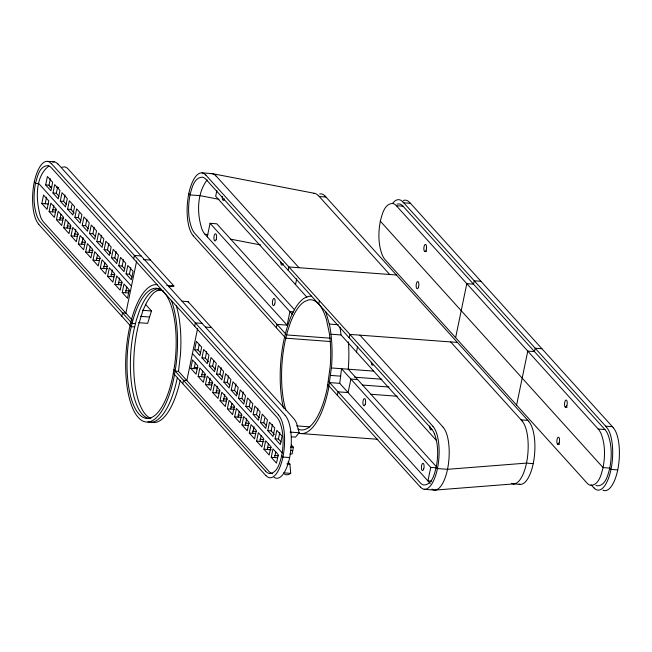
<?xml version="1.0" encoding="UTF-8"?>
<svg xmlns="http://www.w3.org/2000/svg" width="652" height="652" viewBox="0 0 652 652"><rect width="100%" height="100%" fill="white"/><g stroke="black" fill="none" stroke-linecap="round" stroke-linejoin="round"><path stroke-width="0.98" d="M272.675 473.751A35.55 13.154 -85.7 0 1 269.023 471.469L178.493 371.322L180.433 354.802A68.9 25.501 -85.7 0 0 180.099 325.641L179.773 322.936A51.426 19.03 -85.7 0 0 178.118 312.805L176.415 305.853M430.279 483.499L339.741 383.343L341.518 368.706L430.727 467.394L436.49 467.818M265.666 471.225A35.55 13.154 -85.7 0 0 269.317 473.507C277.76 473.246 279.904 462.26 281.688 455.748C283.759 444.729 283.897 432.944 279.912 422.333A35.55 13.154 -85.7 0 0 276.855 417.19L51.516 167.914A35.55 13.154 -85.7 0 0 47.865 165.632C39.413 165.893 37.27 176.879 35.485 183.391C33.415 194.402 33.285 206.187 37.27 216.806A35.55 13.154 -85.7 0 0 40.326 221.941L132.038 323.4L135.396 323.653M380.32 221.191C378.25 232.202 378.119 243.987 382.096 254.606A35.55 13.154 -85.7 0 0 385.153 259.74L587.053 483.083A35.55 13.154 -85.7 0 0 590.696 485.365C599.147 485.112 601.291 474.118 603.076 467.606C605.146 456.596 605.276 444.811 601.299 434.191A35.55 13.154 -85.7 0 0 598.234 429.057L396.343 205.714A35.55 13.154 -85.7 0 0 392.691 203.432C384.248 203.693 382.105 214.679 380.32 221.191L603.076 467.606L609.791 468.112L610.965 469.407L617.688 469.905M328.486 381.29L420.198 482.741A35.55 13.154 -85.7 0 0 423.849 485.023C432.3 484.77 434.444 473.776 436.229 467.264C438.291 456.253 438.429 444.468 434.444 433.857M41.801 203.514L43.554 195.07L48.818 200.897L47.074 209.341L41.801 203.514L48.191 203.994M45.648 184.94L47.4 176.496L52.665 182.324L50.921 190.767L45.648 184.94L49.014 185.192L51.647 188.102M45.167 203.766L46.528 197.197M49.014 185.192L50.367 178.624M49.12 211.607L50.864 203.163L56.129 208.99L54.385 217.434L49.12 211.607L55.501 212.079M52.967 193.033L54.711 184.589L59.976 190.417L58.232 198.86L52.967 193.033L56.325 193.277L58.957 196.195M52.478 211.851L53.855 205.217M56.325 193.277L57.661 186.806M56.431 219.691L58.175 211.248L63.44 217.075L61.695 225.519L56.431 219.691L62.812 220.172M60.277 201.118L62.021 192.674L67.286 198.501L65.542 206.945L60.277 201.118L63.635 201.37L66.268 204.28M59.788 219.944L60.978 214.198M63.635 201.37L64.972 194.899M63.741 227.784L65.485 219.341L70.75 225.16L69.006 233.603L63.741 227.784L71.133 228.33M67.588 209.21L69.332 200.767L74.597 206.586L72.853 215.03L67.588 209.21L70.946 209.455L74.238 213.098M67.099 228.029L68.289 222.291M70.946 209.455L71.875 204.956M71.052 235.869L72.796 227.426L78.069 233.253L76.317 241.696L71.052 235.869L77.433 236.342M74.898 217.295L76.643 208.852L81.916 214.679L80.163 223.123L74.898 217.295L78.256 217.548L80.889 220.457M74.409 236.122L75.787 229.48M78.256 217.548L79.185 213.041M78.362 243.954L80.106 235.511L85.379 241.338L83.627 249.781L78.362 243.954L84.744 244.435M82.209 225.38L83.953 216.937L89.226 222.764L87.474 231.207L82.209 225.38L85.567 225.633L88.199 228.542M81.72 244.207L83.097 237.564M85.567 225.633L86.912 219.162M85.673 252.047L87.425 243.603L92.69 249.431L90.938 257.874L85.673 252.047L92.054 252.52M89.52 233.473L91.272 225.03L96.537 230.857L94.784 239.292L89.52 233.473L92.877 233.718L95.51 236.635M89.031 252.291L90.221 246.554M92.877 233.718L94.222 227.246M92.983 260.132L94.736 251.688L100.001 257.516L98.248 265.959L92.983 260.132L99.365 260.604M96.83 241.558L98.582 233.114L103.847 238.942L102.095 247.385L96.83 241.558L100.188 241.81L102.82 244.72M96.341 260.384L97.531 254.639M100.188 241.81L101.533 235.339M100.294 268.216L102.046 259.781L107.311 265.6L105.559 274.044L100.294 268.216L107.686 268.771M104.141 249.643L105.893 241.207L111.158 247.026L109.406 255.47L104.141 249.643L107.498 249.895L110.791 253.538M103.652 268.469L104.842 262.732M107.498 249.895L108.843 243.424M107.604 276.309L109.357 267.866L114.622 273.693L112.877 282.137L107.604 276.309L113.994 276.782M111.451 257.736L113.203 249.292L118.468 255.119L116.716 263.563L111.451 257.736L114.817 257.988L117.45 260.898M110.97 276.562L112.34 269.92M114.817 257.988L116.154 251.509M114.915 284.394L116.667 275.951L121.932 281.778L120.188 290.221L114.915 284.394L121.305 284.875M118.762 265.82L120.514 257.377L125.779 263.204L124.035 271.648L118.762 265.82L122.128 266.073L124.76 268.983M118.281 284.647L119.65 278.005M122.128 266.073L123.464 259.602M122.234 292.487L123.978 284.044L129.243 289.871L127.499 298.306L122.234 292.487L128.615 292.96M126.072 273.913L127.825 265.47L133.089 271.297L131.345 279.732L126.072 273.913L129.438 274.158L132.071 277.076M125.591 292.732L126.781 286.994M129.438 274.158L130.775 267.687M121.81 316.244L122.511 312.862L125.869 313.115L136.659 261.012M133.701 258.828L134.402 255.454L141.117 255.959M207.279 236.815L210.074 223.302L216.798 223.799L294.614 309.887M216.871 190.498L215.673 196.285L306.937 297.247M182.78 383.686L183.473 380.303L186.839 380.556L197.629 328.453M194.663 326.269L195.364 322.895L202.087 323.4M190.808 368.347L192.552 359.904L197.817 365.731L196.073 374.175L190.808 368.347L197.189 368.82M194.655 349.774L196.399 341.33L201.664 347.157L199.919 355.593L194.655 349.774L198.012 350.018L200.645 352.936M194.166 368.592L195.331 362.968M198.012 350.018L199.178 344.395M198.118 376.432L199.862 367.989L205.135 373.816L203.383 382.259L198.118 376.432L205.51 376.986M201.965 357.858L203.709 349.415L208.982 355.242L207.23 363.686L201.965 357.858L205.323 358.111L208.616 361.754M201.476 376.685L202.666 370.939M205.323 358.111L206.668 351.64M205.429 384.517L207.181 376.082L212.446 381.901L210.694 390.344L205.429 384.517L211.81 384.998M209.276 365.943L211.02 357.508L216.293 363.327L214.541 371.77L209.276 365.943L212.633 366.196L215.266 369.113M208.787 384.77L210.148 378.201M212.633 366.196L213.799 360.572M212.739 392.61L214.492 384.167L219.757 389.994L218.004 398.437L212.739 392.61L219.121 393.083M216.586 374.036L218.338 365.593L223.603 371.42L221.851 379.863L216.586 374.036L219.944 374.289L222.577 377.198M216.097 392.863L217.458 386.294M219.944 374.289L221.305 367.72M220.05 400.695L221.802 392.251L227.067 398.079L225.315 406.522L220.05 400.695L226.431 401.176M223.897 382.121L225.649 373.677L230.914 379.505L229.162 387.948L223.897 382.121L227.255 382.374L229.887 385.283M223.408 400.947L224.769 394.378M227.255 382.374L228.616 375.805M227.361 408.788L229.113 400.344L234.378 406.172L232.625 414.607L227.361 408.788L234.753 409.334M231.207 390.214L232.96 381.77L238.225 387.598L236.472 396.033L231.207 390.214L234.565 390.458L237.858 394.101M230.718 409.032L231.884 403.409M234.565 390.458L235.926 383.898M234.671 416.872L236.423 408.429L241.688 414.256L239.944 422.7L234.671 416.872L242.063 417.427M238.518 398.299L240.27 389.855L245.535 395.682L243.791 404.126L238.518 398.299L241.884 398.551L244.516 401.461M238.037 417.125L239.202 411.493M241.884 398.551L243.237 391.982M241.982 424.957L243.734 416.522L248.999 422.341L247.255 430.785L241.982 424.957L248.371 425.438M245.828 406.383L247.581 397.948L252.846 403.767L251.102 412.211L245.828 406.383L249.194 406.636L251.827 409.554M245.348 425.21L246.709 418.641M249.194 406.636L250.36 401.013M249.3 433.05L251.044 424.607L256.309 430.434L254.565 438.877L249.3 433.05L255.682 433.523M253.147 414.476L254.891 406.033L260.156 411.86L258.412 420.304L253.147 414.476L256.505 414.729L259.137 417.639M252.658 433.303L254.019 426.734M256.505 414.729L257.866 408.16M276.35 327.76L277.043 324.386L287.125 325.136L289.92 311.623L293.759 311.917M288.233 270.352L288.934 266.97L396.44 274.989M256.611 441.135L258.355 432.692L263.62 438.519L261.876 446.962L256.611 441.135L264.003 441.689M260.458 422.561L262.202 414.118L267.467 419.945L265.723 428.388L260.458 422.561L263.815 422.814L266.448 425.723M259.969 441.388L261.159 435.65M263.815 422.814L264.745 418.307M295.519 284.614L296.717 278.82M263.921 449.228L265.666 440.785L270.93 446.612L269.186 455.047L263.921 449.228L271.313 449.774M267.768 430.654L269.512 422.211L274.777 428.03L273.033 436.473L267.768 430.654L271.126 430.899L274.419 434.542M267.279 449.472L268.469 443.735M271.126 430.899L272.463 424.428M271.232 457.313L272.976 448.869L278.249 454.697L276.497 463.14L271.232 457.313L277.613 457.786M275.079 438.739L276.823 430.296L282.096 436.123L280.344 444.566L275.079 438.739L278.437 438.992L281.069 441.901M274.59 457.565L275.78 451.82M278.437 438.992L279.773 432.521M318.722 304.068L319.415 300.694M291.395 444.998L293.433 447.256L292.031 454.012L290.018 453.857M337.312 395.202L338.013 391.828L348.087 392.577L350.89 379.065L357.606 379.57M349.203 337.793L349.904 334.411L457.402 342.43M356.481 352.047L357.679 346.261M455.618 337.695L466.808 283.661L473.531 284.166L474.224 280.784L480.948 281.289M430.727 467.394L427.932 480.899L431.771 481.184M516.588 405.137L527.778 351.102L534.493 351.607L535.194 348.225L541.91 348.73M145.453 304.313L151.476 310.971L147.654 323.351L138.583 322.675M182.014 301.183L188.061 301.632L293.653 418.445A35.55 13.154 -85.7 0 1 296.709 423.588L299.146 432.757L295.527 437.125L291.501 436.824M207.108 179.936C196.847 193.62 196.831 213.302 201.884 229.072A35.55 13.154 -85.7 0 0 204.94 234.215L287.125 325.136M287.964 461.958L289.936 464.142L290.727 473.385L288.428 474.623L286.114 474.754A35.55 13.154 -85.7 0 1 284.606 474.208M48.908 166.015C34.377 176.904 35.933 201.256 40.628 217.051A35.55 13.154 -85.7 0 0 43.684 222.193L132.291 320.213M61.573 167.303L64.662 166.888A35.55 13.154 -85.7 0 1 68.313 169.17L173.905 285.975L166.847 285.454M159.879 289.162L154.394 292.267A65.273 24.157 -85.7 0 0 142.788 311.11L138.387 325.283A65.273 24.157 -85.7 0 0 150.93 418.372M168.762 286.701L173.905 285.975M397.101 204.06L399.415 203.937A35.55 13.154 -85.7 0 1 403.066 206.219L604.958 429.554A35.55 13.154 -85.7 0 1 608.014 434.697C611.992 445.308 611.861 457.093 609.791 468.112C608.006 474.615 605.863 485.618 597.419 485.862A35.55 13.154 -85.7 0 1 595.912 485.316M435.055 490.092L514.037 483.882M47.531 161.337L54.255 161.843M202.063 172.861L212.144 173.611L314.574 193.342M319.252 196.537L325.976 197.034M403.767 202.837L410.483 203.334M396.343 205.714L403.066 206.211M49.666 186.953L51.687 187.108M56.724 187.483L58.737 187.629M52.445 209.74L56.479 210.042M59.756 217.833L63.79 218.135M424.501 251.387L426.514 251.533M67.066 225.918L71.101 226.22M74.377 234.003L78.411 234.304M81.696 242.096L85.722 242.397M89.006 250.181L93.032 250.482M143.44 259.561L150.498 260.083M96.317 258.273L100.343 258.575M103.627 266.358L107.653 266.66M110.938 274.443L114.972 274.745M118.248 282.536L122.283 282.838M157.108 290.238L163.155 290.686M125.559 290.621L129.593 290.922M325.796 311.9L329.293 324.068L338.364 324.745M142.405 310.295L151.476 310.971M140.367 316.342L149.438 317.019M329.293 324.068A51.426 19.03 -85.7 0 1 330.947 334.207L341.029 334.957L436.327 440.377M205.421 327.076L211.46 327.524M330.246 338.176L286.57 334.924L194.858 233.465A35.55 13.154 -85.7 0 1 191.802 228.322C187.817 217.711 187.955 205.926 190.017 194.907C191.802 188.404 193.954 177.401 202.397 177.157A35.55 13.154 -85.7 0 1 206.048 179.439L431.388 428.714A35.55 13.154 -85.7 0 1 434.444 433.849M134.605 326.921L131.239 326.676L38.712 224.321M330.466 341.526L285.78 338.192L193.253 235.837M331.444 367.956L373.547 371.094M330.686 375.413L340.76 376.171M354.566 377.198L381.901 379.236M194.003 367.378L198.029 367.671M175.135 371.078L178.493 371.322M329.667 382.594L339.741 383.343M362.659 385.055L388.983 387.019M201.444 374.574L205.478 374.876M565.186 407.019L567.207 407.166M370.996 394.281L397.304 396.245M208.762 382.659L212.788 382.96M216.073 390.744L220.099 391.045M521.144 419.88L527.867 420.377M605.659 426.18L612.375 426.677M223.383 398.837L227.409 399.138M598.243 429.049L604.958 429.554M230.694 406.921L234.728 407.223M238.004 415.014L242.039 415.308M557.493 444.167L559.514 444.314M296.587 425.87L309.79 426.856M245.315 423.099L249.349 423.401M290.075 432.08L299.146 432.757M301.265 433.58L377.858 439.293M252.626 431.184L256.66 431.485M259.936 439.277L263.97 439.578M528.748 421.51A32.893 12.176 -85.7 0 1 533.23 463.662L526.457 463.107L447.476 469.318L437.402 468.568L436.229 467.264M290.409 447.027L293.433 447.256M267.247 447.362L271.281 447.663M290.719 450.483L292.732 450.63M274.557 455.455L278.591 455.748M289.586 457.549L282.862 457.044L281.688 455.748M286.913 463.914L289.936 464.142M513.238 483.857L519.962 484.363M283.677 472.855L290.727 473.385M424.183 489.318L434.256 490.068M311.64 296.244L308.755 296.293L305.348 297.581A51.426 19.03 -85.7 0 0 300.89 300.955L299.773 302.063A68.9 25.501 -85.7 0 0 289.741 319.757L286.497 329.447L283.856 340.214A68.9 25.501 -85.7 0 0 283.481 408.103M157.108 284.72L156.464 284.614A68.9 25.501 -85.7 0 0 131.965 317.931L129.316 328.698A68.9 25.501 -85.7 0 0 138.305 417.508A68.9 25.501 -85.7 0 0 173.872 377.981L175.836 366.465A68.9 25.501 -85.7 0 0 171.704 301.477L171.264 300.376M218.99 199.3L200.099 195.657L190.017 194.907L188.852 193.611M204.94 234.215L207.923 234.793M230.792 239.194L260.629 244.94M409.57 202.332L613.287 427.679M402.854 201.835L606.564 427.182M591.046 484.729L593.98 487.965M325.063 196.032L528.772 421.379M318.347 195.535L389.717 274.484M450.687 341.925L522.056 420.882M215.918 175.804L299.015 267.727M359.977 335.169L443.075 427.093M205.836 175.054L432.993 426.335M436.775 467.15L348.241 369.211L348.404 367.32A68.9 25.501 -85.7 0 0 348.404 341.86M210.074 223.302L292.601 314.59M327.883 384.77L420.41 487.125M58.02 164.035L285.185 415.316M51.304 163.53L278.461 414.819M131.468 286.098L38.843 183.644L35.485 183.391L34.312 182.095M192.43 353.539L282.324 452.985M173.954 369.765L265.666 471.225M173.35 373.254L265.877 475.61M188.061 301.632L188.501 302.724M330.947 334.207L331.273 336.913A68.9 25.501 -85.7 0 1 331.607 366.065L328.404 389.497A68.9 25.501 -85.7 0 1 299.056 433.213M403.384 200.506A32.893 12.176 -85.7 0 1 409.546 202.462M392.667 203.285A32.893 12.176 -85.7 0 1 402.83 201.957M602.913 490.117A32.893 12.176 -85.7 0 0 617.737 469.97A32.893 12.176 -85.7 0 0 613.255 427.81M594.005 487.843A32.893 12.176 -85.7 0 0 611.022 469.464A32.893 12.176 -85.7 0 0 606.539 427.313M193.277 235.706A32.893 12.176 -85.7 0 1 188.795 193.554A32.893 12.176 -85.7 0 1 205.812 175.176M313.775 193.359A32.893 12.176 -85.7 0 1 318.315 195.657M210.539 173.734A32.893 12.176 -85.7 0 1 215.893 175.934M319.684 193.962A32.893 12.176 -85.7 0 1 325.038 196.162M298.07 429.114A65.273 24.157 -85.7 0 0 327.231 388.201L330.262 366.008A65.273 24.157 -85.7 0 0 329.341 333.302L326.456 319.635A65.273 24.157 -85.7 0 0 308.624 299.904L304.337 301.672L302.21 303.286A65.273 24.157 -85.7 0 0 290.605 322.129L287.532 331.314L285.03 341.518A65.273 24.157 -85.7 0 0 285.804 410.084M339.871 327.182A51.426 19.03 -85.7 0 1 341.029 334.957M420.434 486.995A32.893 12.176 -85.7 0 0 437.451 468.625A32.893 12.176 -85.7 0 0 432.969 426.465M511.681 483.311A32.893 12.176 -85.7 0 0 526.506 463.164A32.893 12.176 -85.7 0 0 522.032 421.013M431.95 489.065A32.893 12.176 -85.7 0 0 447.525 469.375A32.893 12.176 -85.7 0 0 443.05 427.223M533.23 463.67A32.893 12.176 -85.7 0 1 519.179 484.134M224.614 198.893A3.627 1.345 -85.7 0 1 222.96 200.148A3.627 1.345 -85.7 0 1 222.348 196.391M431.82 429.114A3.627 1.345 -85.7 0 1 430.304 429.481A3.627 1.345 -85.7 0 1 429.839 425.927M373.319 364.444A3.627 1.345 -85.7 0 1 371.29 362.194M283.098 263.636A3.627 1.345 -85.7 0 1 281.607 265.022A3.627 1.345 -85.7 0 1 280.776 262.071M149.642 418.633A65.273 24.157 -85.7 0 1 133.856 330.246L136.358 320.042L139.43 310.865A65.273 24.157 -85.7 0 1 151.036 292.014L153.163 290.409L157.442 288.632A65.273 24.157 -85.7 0 1 158.86 288.477M177.23 378.233A68.9 25.501 -85.7 0 1 147.882 421.95M180.196 380.336A68.9 25.501 -85.7 0 1 151.248 422.194M38.745 224.19A32.893 12.176 -85.7 0 1 34.263 182.038A32.893 12.176 -85.7 0 1 51.28 163.66M52.641 161.965A32.893 12.176 -85.7 0 1 57.995 164.157M274.06 477.297A32.893 12.176 -85.7 0 0 289.635 457.606A32.893 12.176 -85.7 0 0 285.152 415.446M265.902 475.479A32.893 12.176 -85.7 0 0 282.919 457.101A32.893 12.176 -85.7 0 0 278.437 414.949M174.565 365.772L172.698 376.685A65.273 24.157 -85.7 0 1 139.006 414.126A65.273 24.157 -85.7 0 1 130.49 329.993L133 319.79A65.273 24.157 -85.7 0 1 164.182 292.552A65.273 24.157 -85.7 0 1 174.565 365.772M426.147 250.132A3.627 1.345 -85.7 0 0 425.569 244.41A3.627 1.345 -85.7 0 0 423.873 249.48A3.627 1.345 -85.7 0 0 426.147 250.132M418.462 287.279A3.627 1.345 -85.7 0 0 417.875 281.558A3.627 1.345 -85.7 0 0 416.18 286.627A3.627 1.345 -85.7 0 0 418.462 287.279M566.841 405.772A3.627 1.345 -85.7 0 0 566.262 400.043A3.627 1.345 -85.7 0 0 564.567 405.112A3.627 1.345 -85.7 0 0 566.841 405.772M559.147 442.92A3.627 1.345 -85.7 0 0 558.568 437.19A3.627 1.345 -85.7 0 0 556.873 442.26A3.627 1.345 -85.7 0 0 559.147 442.92M216.203 239.504A3.627 1.345 -85.7 0 0 215.625 233.783A3.627 1.345 -85.7 0 0 213.929 238.844A3.627 1.345 -85.7 0 0 216.203 239.504M423.694 469.032A3.627 1.345 -85.7 0 0 423.115 463.311A3.627 1.345 -85.7 0 0 421.42 468.38A3.627 1.345 -85.7 0 0 423.694 469.032M365.202 404.33A3.627 1.345 -85.7 0 0 364.623 398.608A3.627 1.345 -85.7 0 0 362.928 403.678A3.627 1.345 -85.7 0 0 365.202 404.33M274.704 304.174A3.627 1.345 -85.7 0 0 274.117 298.453A3.627 1.345 -85.7 0 0 272.422 303.522A3.627 1.345 -85.7 0 0 274.704 304.174"/></g></svg>
